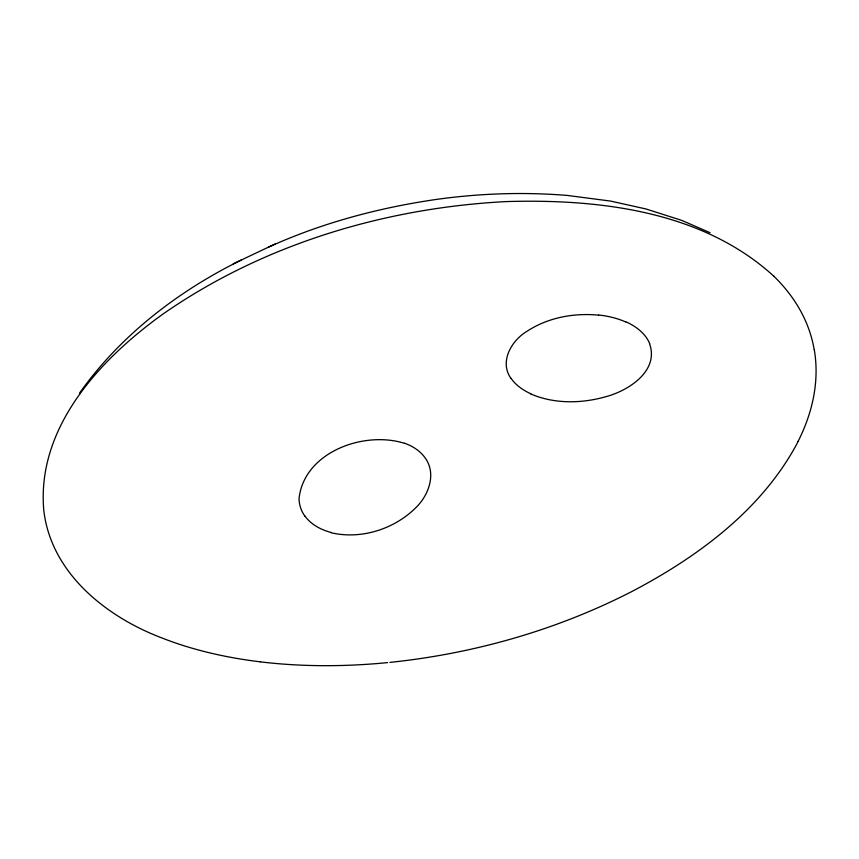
<?xml version="1.0" encoding="UTF-8"?>
<svg xmlns="http://www.w3.org/2000/svg" width="859" height="859" viewBox="0 0 859 859"><rect width="100%" height="100%" fill="white"/><g stroke="black" fill="none" stroke-linecap="round" stroke-linejoin="round"><path stroke-width="1.29" d="M798.151 441.386L797.098 443.469C761.579 509.795 698.55 556.267 633.298 590.777C557.921 629.69 474.973 653.431 390.684 662.31L389.932 662.396M79.543 393.111C120.378 335.407 178.146 291.104 241.218 260.062M268.008 247.371C321.32 223.093 378.432 207.792 436.34 199.428C479.773 193.35 523.797 191.858 567.52 195.455L610.62 201.092L645.957 208.962L681.756 220.387L710.039 232.714M233.218 263.853L275.546 243.795M598.702 315.178C573.93 312.719 547.817 317.54 526.857 331.381C511.513 340.518 499.09 361.811 510.955 378.379M260.191 661.827L252.804 660.872A380.537 213.3 -12.3 0 1 162.362 638.13C106.441 617.041 50.864 573.178 43.755 510.031C36.54 426.805 100.75 358.525 163.672 313.556C263.81 244.106 385.004 207.889 506.134 201.586C599.002 198.794 702.426 210.906 773.83 276.211M330.962 532.72C360.92 539.753 394.023 529.305 415.724 507.787C428.802 495.321 436.866 473.245 424.797 457.45A65.509 43.766 -16.6 0 0 404.482 443.18M404.374 443.298C364.001 430.509 304.054 452.027 299.039 498.607A66.734 45.248 -15.4 0 0 304.838 516.087M530.647 393.905C554.012 404.02 580.92 403.655 605.144 396.901C627.983 391.038 659.497 371.152 649.522 343.557M814.235 349.742L813.151 344.234A383.254 216.35 -12.9 0 0 773.841 276.201M331.144 532.473A65.477 44.432 -16 0 1 304.924 516.034M625.9 321.781A70.578 42.81 -4.6 0 1 649.651 343.536M530.83 393.776A70.406 41.941 -5.2 0 1 511.062 378.347M598.777 315.017A71.877 43.938 -4.9 0 1 625.685 321.953M387.656 662.6A387.001 217.542 -12.4 0 1 260.17 661.838M814.289 349.731A388.773 219.528 -12.8 0 1 798.108 441.386"/></g></svg>
